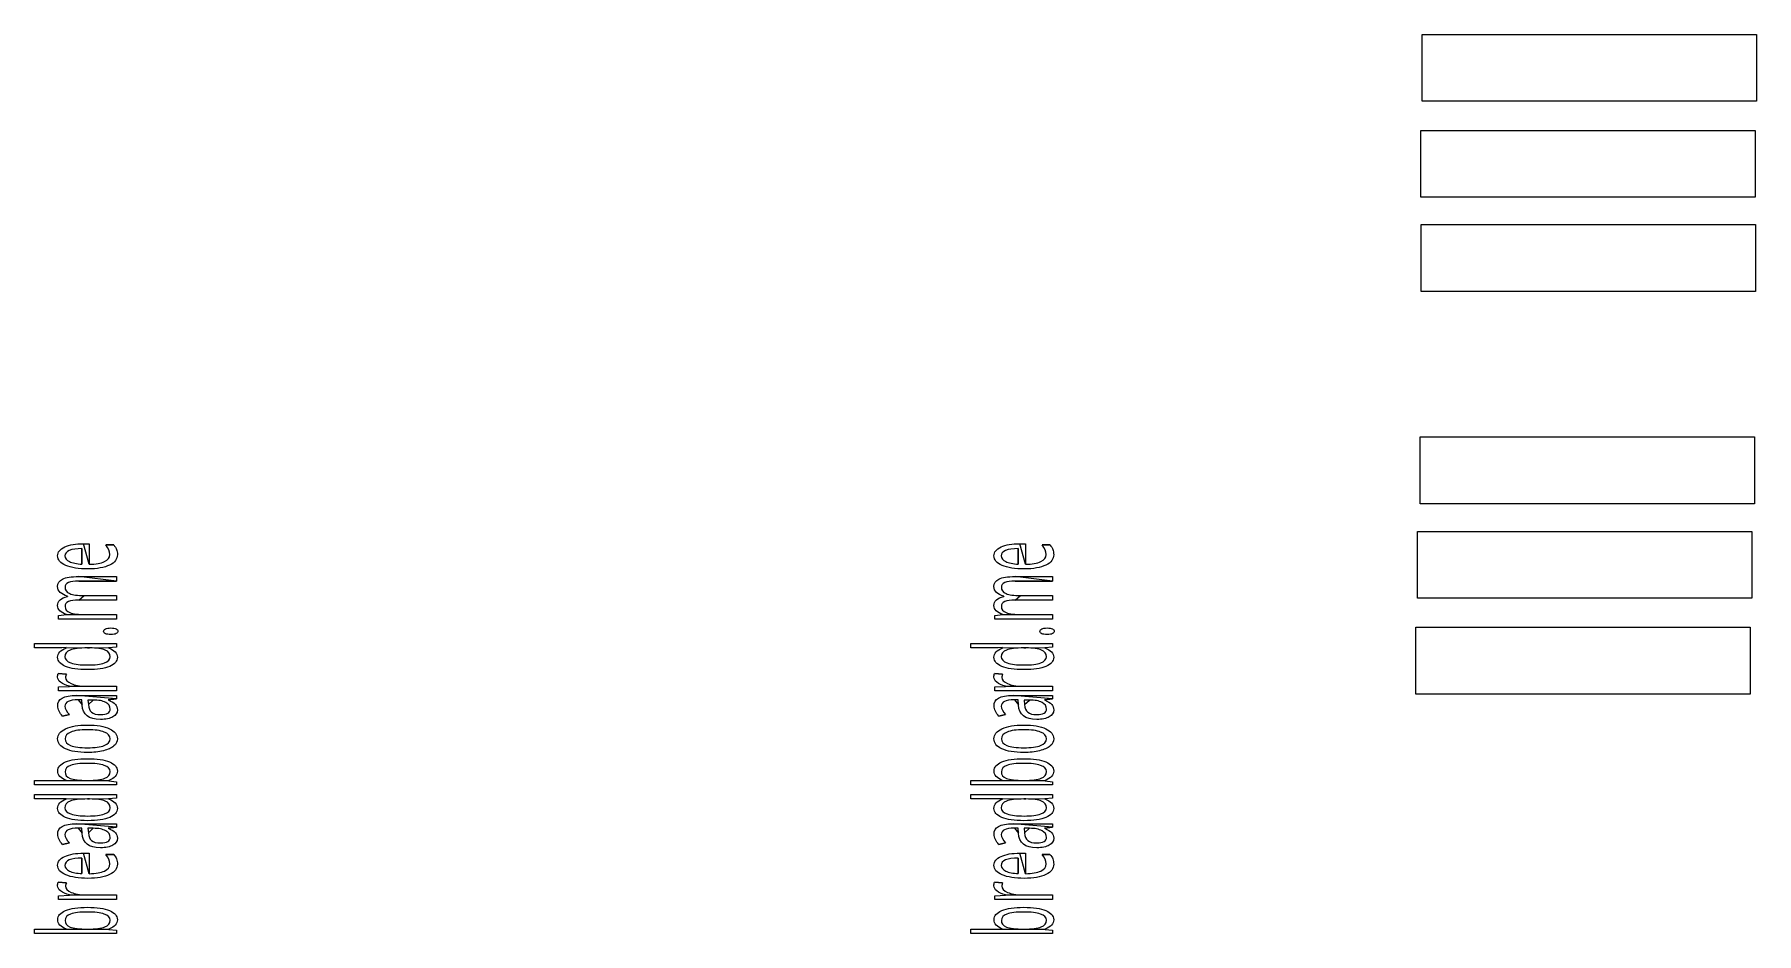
# Model space of a CAD drawing. Extents: x 189 to 627, y 53 to 282.
import ezdxf

# ---------------------------------------------------------------- set-up
doc = ezdxf.new("R2010")
doc.units = 0
doc.layers.get('0').update_dxf_attribs({"linetype": 'CONTINUOUS'})

msp = doc.modelspace()

# ---------------------------------------------------------------- linework, layer by layer
at = {"color": 7}
for points in [[(541.550285, 281.721673), (626.589941, 281.721673), (626.589941, 264.713744), (541.550285, 264.713744), (541.550285, 281.721673)], [(541.189488, 257.319604), (626.229072, 257.319604), (626.229072, 240.31169), (541.189488, 240.31169), (541.189488, 257.319604)], [(541.296404, 233.360302), (626.335916, 233.360302), (626.335916, 216.352401), (541.296404, 216.352401), (541.296404, 233.360302)], [(541.027974, 179.32846), (626.067414, 179.32846), (626.067414, 162.320573), (541.027974, 162.320573), (541.027974, 179.32846)], [(540.325435, 155.304774), (625.364875, 155.304774), (625.364875, 138.296886), (540.325435, 138.296886), (540.325435, 155.304774)], [(196.394745, 149.083834), (196.394745, 149.083834)], [(200.732319, 146.988631), (200.732319, 150.950859)], [(201.133932, 152.181701), (202.539623, 152.181701), (202.539623, 146.960964)], [(206.810259, 151.856702), (208.791614, 151.856702)], [(209.742129, 149.395003), (209.742129, 149.395003)], [(434.505177, 149.083834), (434.505177, 149.083834)], [(438.842751, 146.988631), (438.842751, 150.950859)], [(439.244364, 152.181701), (440.650055, 152.181701), (440.650055, 146.960964)], [(444.920691, 151.856702), (446.902046, 151.856702)], [(447.852561, 149.395003), (447.852561, 149.395003)], [(199.902292, 143.828522), (209.474378, 143.828522), (209.474378, 142.680652), (209.474378, 142.680652)], [(209.474378, 142.680652), (199.929067, 142.680652)], [(438.012724, 143.828522), (447.58481, 143.828522), (447.58481, 142.680652), (447.58481, 142.680652)], [(447.58481, 142.680652), (438.039499, 142.680652)], [(197.023959, 138.759927), (197.023959, 138.815246)], [(201.281195, 138.995026), (209.474365, 138.995026), (209.474365, 137.847156), (199.929054, 137.847156)], [(435.134391, 138.759927), (435.134391, 138.815246)], [(439.391627, 138.995026), (447.584797, 138.995026), (447.584797, 137.847156), (438.039486, 137.847156)], [(201.776533, 134.168445), (209.474365, 134.168445), (209.474365, 133.020574), (194.801628, 133.020574), (194.801628, 133.954083), (196.809758, 134.140785), (196.809758, 134.196104)], [(439.886965, 134.168445), (447.584797, 134.168445), (447.584797, 133.020574), (432.91206, 133.020574), (432.91206, 133.954083), (434.92019, 134.140785), (434.92019, 134.196104)], [(208.0553, 129.085992), (208.0553, 129.085992)], [(446.165732, 129.085992), (446.165732, 129.085992)], [(539.961638, 130.935264), (625.001078, 130.935264), (625.001078, 113.927377), (539.961638, 113.927377), (539.961638, 130.935264)], [(196.702672, 125.656209), (196.702672, 125.746103), (195.645056, 125.697699), (194.614216, 125.670039), (188.643377, 125.670039), (188.643377, 126.81791), (209.474378, 126.81791), (209.474378, 125.8844), (207.506411, 125.732273)], [(202.646723, 125.670053), (202.178159, 125.670053)], [(207.506411, 125.732273), (207.506411, 125.670046)], [(207.881262, 123.436539), (207.881262, 123.436539)], [(434.813104, 125.656209), (434.813104, 125.746103), (433.755488, 125.697699), (432.724648, 125.670039), (426.753809, 125.670039), (426.753809, 126.81791), (447.58481, 126.81791), (447.58481, 125.8844), (445.616843, 125.732273)], [(440.757155, 125.670053), (440.288591, 125.670053)], [(445.616843, 125.732273), (445.616843, 125.670046)], [(445.991694, 123.436539), (445.991694, 123.436539)], [(194.533891, 118.25037), (194.533891, 118.25037)], [(194.694542, 119.156219), (196.756222, 118.997177)], [(432.644323, 118.25037), (432.644323, 118.25037)], [(432.804974, 119.156219), (434.866654, 118.997177)], [(201.602509, 115.940799), (209.474378, 115.940799), (209.474378, 114.792928), (194.801642, 114.792928), (194.801642, 115.740267), (197.519311, 115.87165), (197.519311, 115.926969)], [(439.712941, 115.940799), (447.58481, 115.940799), (447.58481, 114.792928), (432.912074, 114.792928), (432.912074, 115.740267), (435.629743, 115.87165), (435.629743, 115.926969)], [(199.460503, 113.575909), (209.474378, 113.575909), (209.474378, 112.725378), (209.474378, 112.725378)], [(200.759094, 111.169522), (200.678769, 112.455691), (199.768417, 112.455691)], [(203.583864, 112.428038), (202.258498, 112.428038), (202.352211, 111.280167)], [(209.474378, 112.725378), (207.385923, 112.49718), (207.385923, 112.441861)], [(207.908037, 110.13229), (207.908037, 110.13229)], [(437.570935, 113.575909), (447.58481, 113.575909), (447.58481, 112.725378), (447.58481, 112.725378)], [(438.869526, 111.169522), (438.789201, 112.455691), (437.878849, 112.455691)], [(441.694296, 112.428038), (440.36893, 112.428038), (440.462643, 111.280167)], [(447.58481, 112.725378), (445.496355, 112.49718), (445.496355, 112.441861)], [(446.018469, 110.13229), (446.018469, 110.13229)], [(197.519311, 108.700916), (195.819094, 108.348257)], [(202.124623, 106.052516), (202.124623, 106.052516)], [(435.629743, 108.700916), (433.929526, 108.348257)], [(440.235055, 106.052516), (440.235055, 106.052516)], [(202.124636, 100.278595), (202.124636, 100.278595)], [(440.235068, 100.278595), (440.235068, 100.278595)], [(207.586736, 91.980729), (207.586736, 91.89775), (209.474378, 91.655729), (209.474378, 90.832858), (188.643377, 90.832858), (188.643377, 91.980729), (193.703864, 91.980729)], [(194.560666, 94.359448), (194.560666, 94.359448)], [(196.421533, 94.193491), (196.421533, 94.193491)], [(196.756222, 91.92541), (196.756222, 91.980729)], [(445.697168, 91.980729), (445.697168, 91.89775), (447.58481, 91.655729), (447.58481, 90.832858), (426.753809, 90.832858), (426.753809, 91.980729), (431.814296, 91.980729)], [(432.671098, 94.359448), (432.671098, 94.359448)], [(434.531965, 94.193491), (434.531965, 94.193491)], [(434.866654, 91.92541), (434.866654, 91.980729)], [(196.702672, 87.237119), (196.702672, 87.327012), (195.645056, 87.278608), (194.614216, 87.250948), (188.643377, 87.250948), (188.643377, 88.398819), (209.474378, 88.398819), (209.474378, 87.46531), (207.506411, 87.313182)], [(434.813104, 87.237119), (434.813104, 87.327012), (433.755488, 87.278608), (432.724648, 87.250948), (426.753809, 87.250948), (426.753809, 88.398819), (447.58481, 88.398819), (447.58481, 87.46531), (445.616843, 87.313182)], [(202.646723, 87.250962), (202.178159, 87.250962)], [(207.506411, 87.313182), (207.506411, 87.250955)], [(207.881262, 85.017448), (207.881262, 85.017448)], [(440.757155, 87.250962), (440.288591, 87.250962)], [(445.616843, 87.313182), (445.616843, 87.250955)], [(445.991694, 85.017448), (445.991694, 85.017448)], [(199.460503, 80.93766), (209.474378, 80.93766), (209.474378, 80.08713), (209.474378, 80.08713)], [(200.759094, 78.531274), (200.678769, 79.817442), (199.768417, 79.817442)], [(203.583864, 79.78979), (202.258498, 79.78979), (202.352211, 78.641919)], [(209.474378, 80.08713), (207.385923, 79.858932), (207.385923, 79.803612)], [(437.570935, 80.93766), (447.58481, 80.93766), (447.58481, 80.08713), (447.58481, 80.08713)], [(438.869526, 78.531274), (438.789201, 79.817442), (437.878849, 79.817442)], [(441.694296, 79.78979), (440.36893, 79.78979), (440.462643, 78.641919)], [(447.58481, 80.08713), (445.496355, 79.858932), (445.496355, 79.803612)], [(197.519311, 76.062668), (195.819094, 75.710009)], [(207.908037, 77.494041), (207.908037, 77.494041)], [(435.629743, 76.062668), (433.929526, 75.710009)], [(446.018469, 77.494041), (446.018469, 77.494041)], [(196.394745, 70.371719), (196.394745, 70.371719)], [(200.732319, 68.276516), (200.732319, 72.238744)], [(201.133932, 73.469586), (202.539623, 73.469586), (202.539623, 68.24885)], [(206.810259, 73.144587), (208.791614, 73.144587)], [(209.742129, 70.682889), (209.742129, 70.682889)], [(434.505177, 70.371719), (434.505177, 70.371719)], [(438.842751, 68.276516), (438.842751, 72.238744)], [(439.244364, 73.469586), (440.650055, 73.469586), (440.650055, 68.24885)], [(444.920691, 73.144587), (446.902046, 73.144587)], [(447.852561, 70.682889), (447.852561, 70.682889)], [(194.694542, 66.063747), (196.756222, 65.904704)], [(432.804974, 66.063747), (434.866654, 65.904704)], [(194.533891, 65.157897), (194.533891, 65.157897)], [(201.602509, 62.848326), (209.474378, 62.848326), (209.474378, 61.700455), (194.801642, 61.700455), (194.801642, 62.647794), (197.519311, 62.779177), (197.519311, 62.834496)], [(432.644323, 65.157897), (432.644323, 65.157897)], [(439.712941, 62.848326), (447.58481, 62.848326), (447.58481, 61.700455), (432.912074, 61.700455), (432.912074, 62.647794), (435.629743, 62.779177), (435.629743, 62.834496)], [(207.586736, 54.170148), (207.586736, 54.087169), (209.474378, 53.845148), (209.474378, 53.022277), (188.643377, 53.022277), (188.643377, 54.170148), (193.703864, 54.170148)], [(194.560666, 56.548867), (194.560666, 56.548867)], [(196.421533, 56.38291), (196.421533, 56.38291)], [(196.756222, 54.114829), (196.756222, 54.170148)], [(445.697168, 54.170148), (445.697168, 54.087169), (447.58481, 53.845148), (447.58481, 53.022277), (426.753809, 53.022277), (426.753809, 54.170148), (431.814296, 54.170148)], [(432.671098, 56.548867), (432.671098, 56.548867)], [(434.531965, 56.38291), (434.531965, 56.38291)], [(434.866654, 54.114829), (434.866654, 54.170148)]]:
    msp.add_lwpolyline(points, close=True, dxfattribs=at)
for points in [[(194.533878, 149.097663), (194.533878, 150.047305), (195.138553, 150.798725), (196.347889, 151.351915)], [(196.622333, 146.673997), (195.23003, 147.275592), (194.533878, 148.083478), (194.533878, 149.097663)], [(196.347889, 151.351915), (197.557225, 151.905106), (199.152577, 152.181701), (201.133932, 152.181701)], [(197.512604, 150.466817), (196.76736, 150.14412), (196.394745, 149.683126), (196.394745, 149.083834)], [(196.394745, 149.083834), (196.394745, 148.475324), (196.778551, 147.990127), (197.5461, 147.628251)], [(200.732319, 150.950859), (199.331086, 150.950859), (198.257848, 150.789514), (197.512604, 150.466817)], [(206.462183, 147.635166), (207.35469, 148.061586), (207.800937, 148.662026), (207.800937, 149.436493)], [(207.800937, 149.436493), (207.800937, 150.252449), (207.470706, 151.059187), (206.810259, 151.856702)], [(209.742129, 149.395003), (209.742129, 148.274792), (209.081668, 147.390842), (207.760761, 146.743146)], [(208.791614, 151.856702), (209.13076, 151.451026), (209.373972, 151.06725), (209.521235, 150.705374)], [(209.521235, 150.705374), (209.668498, 150.343497), (209.742129, 149.906705), (209.742129, 149.395003)], [(432.64431, 149.097663), (432.64431, 150.047305), (433.248985, 150.798725), (434.458321, 151.351915)], [(434.732765, 146.673997), (433.340462, 147.275592), (432.64431, 148.083478), (432.64431, 149.097663)], [(434.458321, 151.351915), (435.667657, 151.905106), (437.263009, 152.181701), (439.244364, 152.181701)], [(435.623036, 150.466817), (434.877792, 150.14412), (434.505177, 149.683126), (434.505177, 149.083834)], [(434.505177, 149.083834), (434.505177, 148.475324), (434.888983, 147.990127), (435.656532, 147.628251)], [(438.842751, 150.950859), (437.441518, 150.950859), (436.36828, 150.789514), (435.623036, 150.466817)], [(444.572615, 147.635166), (445.465122, 148.061586), (445.911369, 148.662026), (445.911369, 149.436493)], [(445.911369, 149.436493), (445.911369, 150.252449), (445.581138, 151.059187), (444.920691, 151.856702)], [(447.852561, 149.395003), (447.852561, 148.274792), (447.1921, 147.390842), (445.871193, 146.743146)], [(446.902046, 151.856702), (447.241192, 151.451026), (447.484404, 151.06725), (447.631667, 150.705374)], [(447.631667, 150.705374), (447.77893, 150.343497), (447.852561, 149.906705), (447.852561, 149.395003)], [(202.258484, 145.771605), (199.893349, 145.771605), (198.014636, 146.072402), (196.622333, 146.673997)], [(197.5461, 147.628251), (198.313648, 147.266374), (199.37572, 147.053167), (200.732319, 146.988631)], [(207.760761, 146.743146), (206.439853, 146.095449), (204.605761, 145.771605), (202.258484, 145.771605)], [(202.539623, 146.960964), (204.262156, 146.984012), (205.569677, 147.208745), (206.462183, 147.635166)], [(440.368916, 145.771605), (438.003781, 145.771605), (436.125068, 146.072402), (434.732765, 146.673997)], [(435.656532, 147.628251), (436.42408, 147.266374), (437.486152, 147.053167), (438.842751, 146.988631)], [(445.871193, 146.743146), (444.550285, 146.095449), (442.716193, 145.771605), (440.368916, 145.771605)], [(440.650055, 146.960964), (442.372588, 146.984012), (443.680109, 147.208745), (444.572615, 147.635166)], [(194.533891, 141.263115), (194.533891, 142.12056), (194.960057, 142.762489), (195.812401, 143.18891)], [(195.203268, 139.797159), (194.757021, 140.225882), (194.533891, 140.714536), (194.533891, 141.263115)], [(195.812401, 143.18891), (196.664745, 143.615316), (198.028037, 143.828522), (199.902292, 143.828522)], [(197.298417, 142.293418), (196.713823, 142.035265), (196.421533, 141.634202), (196.421533, 141.090229)], [(196.421533, 141.090229), (196.421533, 140.375693), (196.818701, 139.847859), (197.613024, 139.506727)], [(199.929067, 142.680652), (198.759894, 142.680652), (197.88301, 142.551572), (197.298417, 142.293418)], [(432.644323, 141.263115), (432.644323, 142.12056), (433.070489, 142.762489), (433.922833, 143.18891)], [(433.3137, 139.797159), (432.867453, 140.225882), (432.644323, 140.714536), (432.644323, 141.263115)], [(433.922833, 143.18891), (434.775177, 143.615316), (436.138469, 143.828522), (438.012724, 143.828522)], [(435.408849, 142.293418), (434.824255, 142.035265), (434.531965, 141.634202), (434.531965, 141.090229)], [(434.531965, 141.090229), (434.531965, 140.375693), (434.929133, 139.847859), (435.723456, 139.506727)], [(438.039499, 142.680652), (436.870326, 142.680652), (435.993442, 142.551572), (435.408849, 142.293418)], [(194.533878, 136.436526), (194.533878, 137.621274), (195.363905, 138.395741), (197.023959, 138.759927)], [(195.136317, 135.112326), (194.734691, 135.506475), (194.533878, 135.947872), (194.533878, 136.436526)], [(197.023959, 138.815246), (196.256412, 139.041134), (195.649515, 139.368437), (195.203268, 139.797159)], [(197.298403, 137.459922), (196.71381, 137.201769), (196.42152, 136.798403), (196.42152, 136.249825)], [(196.42152, 136.249825), (196.42152, 135.530677), (196.838769, 135.003991), (197.673254, 134.669774)], [(199.929054, 137.847156), (198.75988, 137.847156), (197.882997, 137.718076), (197.298403, 137.459922)], [(197.613024, 139.506727), (198.407346, 139.165595), (199.63007, 138.995026), (201.281195, 138.995026)], [(432.64431, 136.436526), (432.64431, 137.621274), (433.474337, 138.395741), (435.134391, 138.759927)], [(433.246749, 135.112326), (432.845123, 135.506475), (432.64431, 135.947872), (432.64431, 136.436526)], [(435.134391, 138.815246), (434.366844, 139.041134), (433.759947, 139.368437), (433.3137, 139.797159)], [(435.408835, 137.459922), (434.824242, 137.201769), (434.531952, 136.798403), (434.531952, 136.249825)], [(434.531952, 136.249825), (434.531952, 135.530677), (434.949201, 135.003991), (435.783686, 134.669774)], [(438.039486, 137.847156), (436.870312, 137.847156), (435.993429, 137.718076), (435.408835, 137.459922)], [(435.723456, 139.506727), (436.517778, 139.165595), (437.740502, 138.995026), (439.391627, 138.995026)], [(196.809758, 134.196104), (196.095761, 134.412768), (195.537943, 134.718178), (195.136317, 135.112326)], [(197.673254, 134.669774), (198.507739, 134.335557), (199.875504, 134.168445), (201.776533, 134.168445)], [(434.92019, 134.196104), (434.206193, 134.412768), (433.648375, 134.718178), (433.246749, 135.112326)], [(435.783686, 134.669774), (436.618171, 134.335557), (437.985936, 134.168445), (439.886965, 134.168445)], [(206.234609, 129.901941), (206.234609, 130.169319), (206.388565, 130.37792), (206.696479, 130.527745)], [(206.696479, 129.296889), (206.388565, 129.437489), (206.234609, 129.639175), (206.234609, 129.901941)], [(206.696479, 130.527745), (207.004392, 130.677569), (207.457332, 130.752478), (208.055313, 130.752478)], [(208.0553, 129.085992), (207.457319, 129.085992), (207.004392, 129.156288), (206.696479, 129.296889)], [(209.440909, 129.31764), (209.159771, 129.16321), (208.697901, 129.085992), (208.0553, 129.085992)], [(208.055313, 130.752478), (208.635435, 130.752478), (209.081682, 130.676415), (209.394053, 130.524287)], [(209.394053, 130.524287), (209.706424, 130.37216), (209.862617, 130.164713), (209.862617, 129.901948)], [(209.862617, 129.901948), (209.862617, 129.666842), (209.722048, 129.47207), (209.440909, 129.31764)], [(444.345041, 129.901941), (444.345041, 130.169319), (444.498997, 130.37792), (444.806911, 130.527745)], [(444.806911, 129.296889), (444.498997, 129.437489), (444.345041, 129.639175), (444.345041, 129.901941)], [(444.806911, 130.527745), (445.114824, 130.677569), (445.567764, 130.752478), (446.165745, 130.752478)], [(446.165732, 129.085992), (445.567751, 129.085992), (445.114824, 129.156288), (444.806911, 129.296889)], [(447.551341, 129.31764), (447.270203, 129.16321), (446.808333, 129.085992), (446.165732, 129.085992)], [(446.165745, 130.752478), (446.745867, 130.752478), (447.192114, 130.676415), (447.504485, 130.524287)], [(447.504485, 130.524287), (447.816856, 130.37216), (447.973049, 130.164713), (447.973049, 129.901948)], [(447.973049, 129.901948), (447.973049, 129.666842), (447.83248, 129.47207), (447.551341, 129.31764)], [(194.533891, 123.291319), (194.533891, 124.319334), (195.256818, 125.107631), (196.702672, 125.656209)], [(196.542021, 120.981748), (195.203268, 121.534939), (194.533891, 122.304794), (194.533891, 123.291319)], [(197.726818, 125.13415), (196.838783, 124.776878), (196.394758, 124.206401), (196.394758, 123.422716)], [(196.394758, 123.422716), (196.394758, 122.74967), (196.901249, 122.234511), (197.914243, 121.87724)], [(202.178159, 125.670053), (200.098634, 125.670053), (198.614853, 125.491421), (197.726818, 125.13415)], [(206.642902, 125.141065), (205.817333, 125.493724), (204.485273, 125.670053), (202.646723, 125.670053)], [(206.448796, 121.873782), (207.403769, 122.228744), (207.881262, 122.749663), (207.881262, 123.436539)], [(207.881262, 123.436539), (207.881262, 124.220223), (207.468471, 124.788405), (206.642902, 125.141065)], [(207.506411, 125.670046), (208.996885, 125.139903), (209.742129, 124.346994), (209.742129, 123.291319)], [(209.742129, 123.291319), (209.742129, 122.300188), (209.08614, 121.529179), (207.774162, 120.978291)], [(432.644323, 123.291319), (432.644323, 124.319334), (433.36725, 125.107631), (434.813104, 125.656209)], [(434.652453, 120.981748), (433.3137, 121.534939), (432.644323, 122.304794), (432.644323, 123.291319)], [(435.83725, 125.13415), (434.949215, 124.776878), (434.50519, 124.206401), (434.50519, 123.422716)], [(434.50519, 123.422716), (434.50519, 122.74967), (435.011681, 122.234511), (436.024675, 121.87724)], [(440.288591, 125.670053), (438.209066, 125.670053), (436.725285, 125.491421), (435.83725, 125.13415)], [(444.753334, 125.141065), (443.927765, 125.493724), (442.595705, 125.670053), (440.757155, 125.670053)], [(444.559228, 121.873782), (445.514201, 122.228744), (445.991694, 122.749663), (445.991694, 123.436539)], [(445.991694, 123.436539), (445.991694, 124.220223), (445.578903, 124.788405), (444.753334, 125.141065)], [(445.616843, 125.670046), (447.107317, 125.139903), (447.852561, 124.346994), (447.852561, 123.291319)], [(447.852561, 123.291319), (447.852561, 122.300188), (447.196572, 121.529179), (445.884594, 120.978291)], [(194.533891, 118.25037), (194.533891, 118.586896), (194.587441, 118.888842), (194.694542, 119.156219)], [(195.310368, 116.943457), (194.792712, 117.339908), (194.533891, 117.775545), (194.533891, 118.25037)], [(202.178173, 120.151962), (199.759487, 120.151962), (197.880775, 120.428558), (196.542021, 120.981748)], [(196.756222, 118.997177), (196.622346, 118.683705), (196.555409, 118.407109), (196.555409, 118.167391)], [(197.914243, 121.87724), (198.927238, 121.519968), (200.357468, 121.341336), (202.204948, 121.341336)], [(207.774162, 120.978291), (206.462183, 120.427403), (204.596858, 120.151962), (202.178173, 120.151962)], [(202.204948, 121.341336), (204.079202, 121.341336), (205.493823, 121.518821), (206.448796, 121.873782)], [(432.644323, 118.25037), (432.644323, 118.586896), (432.697873, 118.888842), (432.804974, 119.156219)], [(433.4208, 116.943457), (432.903144, 117.339908), (432.644323, 117.775545), (432.644323, 118.25037)], [(440.288605, 120.151962), (437.869919, 120.151962), (435.991207, 120.428558), (434.652453, 120.981748)], [(434.866654, 118.997177), (434.732778, 118.683705), (434.665841, 118.407109), (434.665841, 118.167391)], [(436.024675, 121.87724), (437.03767, 121.519968), (438.4679, 121.341336), (440.31538, 121.341336)], [(445.884594, 120.978291), (444.572615, 120.427403), (442.70729, 120.151962), (440.288605, 120.151962)], [(440.31538, 121.341336), (442.189634, 121.341336), (443.604255, 121.518821), (444.559228, 121.873782)], [(197.519311, 115.926969), (196.564338, 116.208176), (195.828024, 116.547006), (195.310368, 116.943457)], [(196.555409, 118.167391), (196.555409, 117.554269), (197.03736, 117.029893), (198.001262, 116.594255)], [(198.001262, 116.594255), (198.965165, 116.158617), (200.165585, 115.940799), (201.602509, 115.940799)], [(435.629743, 115.926969), (434.67477, 116.208176), (433.938456, 116.547006), (433.4208, 116.943457)], [(434.665841, 118.167391), (434.665841, 117.554269), (435.147792, 117.029893), (436.111694, 116.594255)], [(436.111694, 116.594255), (437.075597, 116.158617), (438.276017, 115.940799), (439.712941, 115.940799)], [(194.560666, 110.913679), (194.560666, 111.817226), (194.948905, 112.486815), (195.725382, 112.922452)], [(194.895355, 109.575649), (194.672225, 110.020504), (194.560666, 110.466514), (194.560666, 110.913679)], [(195.819094, 108.348257), (195.426398, 108.721661), (195.118485, 109.130794), (194.895355, 109.575649)], [(195.725382, 112.922452), (196.501859, 113.35809), (197.746899, 113.575909), (199.460503, 113.575909)], [(197.218092, 112.071915), (196.669203, 111.816064), (196.394758, 111.406931), (196.394758, 110.844523)], [(196.394758, 110.844523), (196.394758, 110.212966), (196.769609, 109.49843), (197.519311, 108.700916)], [(199.768417, 112.455691), (198.617089, 112.455691), (197.76698, 112.327765), (197.218092, 112.071915)], [(205.417956, 107.497719), (202.454853, 107.497719), (200.901899, 108.721654), (200.759094, 111.169522)], [(202.352211, 111.280167), (202.41469, 110.367403), (202.689135, 109.709334), (203.175544, 109.305968)], [(206.770097, 111.816071), (206.011465, 112.224049), (204.949392, 112.428038), (203.583864, 112.428038)], [(207.908037, 110.13229), (207.908037, 110.846826), (207.528728, 111.408093), (206.770097, 111.816071)], [(207.278823, 109.077777), (207.698294, 109.329016), (207.908037, 109.68052), (207.908037, 110.13229)], [(207.385923, 112.441861), (208.305205, 112.063845), (208.927725, 111.686984), (209.253484, 111.311277)], [(209.742129, 109.904106), (209.742129, 109.152686), (209.367278, 108.563766), (208.617576, 108.137346)], [(209.253484, 111.311277), (209.579243, 110.935571), (209.742129, 110.466514), (209.742129, 109.904106)], [(432.671098, 110.913679), (432.671098, 111.817226), (433.059337, 112.486815), (433.835814, 112.922452)], [(433.005787, 109.575649), (432.782657, 110.020504), (432.671098, 110.466514), (432.671098, 110.913679)], [(433.929526, 108.348257), (433.53683, 108.721661), (433.228917, 109.130794), (433.005787, 109.575649)], [(433.835814, 112.922452), (434.612291, 113.35809), (435.857331, 113.575909), (437.570935, 113.575909)], [(435.328524, 112.071915), (434.779635, 111.816064), (434.50519, 111.406931), (434.50519, 110.844523)], [(434.50519, 110.844523), (434.50519, 110.212966), (434.880041, 109.49843), (435.629743, 108.700916)], [(437.878849, 112.455691), (436.727521, 112.455691), (435.877412, 112.327765), (435.328524, 112.071915)], [(443.528388, 107.497719), (440.565285, 107.497719), (439.012331, 108.721654), (438.869526, 111.169522)], [(440.462643, 111.280167), (440.525122, 110.367403), (440.799567, 109.709334), (441.285976, 109.305968)], [(444.880529, 111.816071), (444.121897, 112.224049), (443.059824, 112.428038), (441.694296, 112.428038)], [(446.018469, 110.13229), (446.018469, 110.846826), (445.63916, 111.408093), (444.880529, 111.816071)], [(445.389255, 109.077777), (445.808726, 109.329016), (446.018469, 109.68052), (446.018469, 110.13229)], [(445.496355, 112.441861), (446.415637, 112.063845), (447.038157, 111.686984), (447.363916, 111.311277)], [(447.852561, 109.904106), (447.852561, 109.152686), (447.47771, 108.563766), (446.728008, 108.137346)], [(447.363916, 111.311277), (447.689675, 110.935571), (447.852561, 110.466514), (447.852561, 109.904106)], [(194.533891, 102.588166), (194.533891, 103.648446), (195.216655, 104.490907), (196.582184, 105.115549)], [(196.582184, 105.115549), (197.947712, 105.740191), (199.795192, 106.052516), (202.124623, 106.052516)], [(202.124623, 106.052516), (204.516533, 106.052516), (206.384107, 105.741353), (207.727319, 105.119013)], [(203.175544, 109.305968), (203.661953, 108.902602), (204.418349, 108.700916), (205.444731, 108.700916)], [(208.617576, 108.137346), (207.867874, 107.710926), (206.80133, 107.497719), (205.417956, 107.497719)], [(205.444731, 108.700916), (206.247983, 108.700916), (206.859351, 108.826539), (207.278823, 109.077777)], [(207.727319, 105.119013), (209.07053, 104.496674), (209.742142, 103.636926), (209.742142, 102.539762)], [(432.644323, 102.588166), (432.644323, 103.648446), (433.327087, 104.490907), (434.692616, 105.115549)], [(434.692616, 105.115549), (436.058144, 105.740191), (437.905624, 106.052516), (440.235055, 106.052516)], [(440.235055, 106.052516), (442.626965, 106.052516), (444.494539, 105.741353), (445.837751, 105.119013)], [(441.285976, 109.305968), (441.772385, 108.902602), (442.528781, 108.700916), (443.555163, 108.700916)], [(446.728008, 108.137346), (445.978306, 107.710926), (444.911762, 107.497719), (443.528388, 107.497719)], [(443.555163, 108.700916), (444.358415, 108.700916), (444.969783, 108.826539), (445.389255, 109.077777)], [(445.837751, 105.119013), (447.180962, 104.496674), (447.852574, 103.636926), (447.852574, 102.539762)], [(196.535327, 100.01583), (195.201032, 100.633557), (194.533891, 101.491002), (194.533891, 102.588166)], [(197.874108, 104.278855), (196.905747, 103.889319), (196.42156, 103.314229), (196.42156, 102.553592)], [(196.42156, 102.553592), (196.42156, 101.802172), (196.899053, 101.235152), (197.854026, 100.852531)], [(197.854026, 100.852531), (198.808999, 100.469909), (200.232536, 100.278595), (202.124636, 100.278595)], [(202.124636, 104.863163), (200.259311, 104.863163), (198.842468, 104.668391), (197.874108, 104.278855)], [(206.41534, 104.278855), (205.43805, 104.668391), (204.00782, 104.863163), (202.124636, 104.863163)], [(202.124636, 100.278595), (203.998891, 100.278595), (205.426899, 100.472212), (206.408647, 100.859445)], [(208.818403, 100.734978), (208.202576, 100.209446), (207.318999, 99.803771), (206.167671, 99.517958)], [(206.408647, 100.859445), (207.390395, 101.246679), (207.881275, 101.816002), (207.881275, 102.567422)], [(207.881275, 102.567422), (207.881275, 103.318841), (207.39263, 103.889319), (206.41534, 104.278855)], [(209.742142, 102.539762), (209.742142, 101.862104), (209.434229, 101.260509), (208.818403, 100.734978)], [(434.645759, 100.01583), (433.311464, 100.633557), (432.644323, 101.491002), (432.644323, 102.588166)], [(435.98454, 104.278855), (435.016179, 103.889319), (434.531992, 103.314229), (434.531992, 102.553592)], [(434.531992, 102.553592), (434.531992, 101.802172), (435.009485, 101.235152), (435.964458, 100.852531)], [(435.964458, 100.852531), (436.919431, 100.469909), (438.342968, 100.278595), (440.235068, 100.278595)], [(440.235068, 104.863163), (438.369743, 104.863163), (436.9529, 104.668391), (435.98454, 104.278855)], [(444.525772, 104.278855), (443.548482, 104.668391), (442.118252, 104.863163), (440.235068, 104.863163)], [(440.235068, 100.278595), (442.109323, 100.278595), (443.537331, 100.472212), (444.519079, 100.859445)], [(446.928835, 100.734978), (446.313008, 100.209446), (445.429431, 99.803771), (444.278103, 99.517958)], [(444.519079, 100.859445), (445.500827, 101.246679), (445.991707, 101.816002), (445.991707, 102.567422)], [(445.991707, 102.567422), (445.991707, 103.318841), (445.503062, 103.889319), (444.525772, 104.278855)], [(447.852574, 102.539762), (447.852574, 101.862104), (447.544661, 101.260509), (446.928835, 100.734978)], [(194.560666, 94.359448), (194.560666, 95.355192), (195.218891, 96.128504), (196.535327, 96.679392)], [(202.124636, 99.089235), (199.732726, 99.089235), (197.869623, 99.398102), (196.535327, 100.01583)], [(196.535327, 96.679392), (197.851764, 97.23028), (199.714867, 97.50572), (202.124623, 97.50572)], [(202.124623, 97.50572), (204.534379, 97.50572), (206.406397, 97.22797), (207.740693, 96.672477)], [(206.167671, 99.517958), (205.016343, 99.232145), (203.66866, 99.089235), (202.124636, 99.089235)], [(207.740693, 96.672477), (209.074988, 96.116983), (209.742129, 95.345974), (209.742129, 94.359448)], [(432.671098, 94.359448), (432.671098, 95.355192), (433.329323, 96.128504), (434.645759, 96.679392)], [(440.235068, 99.089235), (437.843158, 99.089235), (435.980055, 99.398102), (434.645759, 100.01583)], [(434.645759, 96.679392), (435.962196, 97.23028), (437.825299, 97.50572), (440.235055, 97.50572)], [(440.235055, 97.50572), (442.644811, 97.50572), (444.516829, 97.22797), (445.851125, 96.672477)], [(444.278103, 99.517958), (443.126775, 99.232145), (441.779092, 99.089235), (440.235068, 99.089235)], [(445.851125, 96.672477), (447.18542, 96.116983), (447.852561, 95.345974), (447.852561, 94.359448)], [(193.703864, 91.980729), (194.837346, 91.980729), (195.854799, 91.962287), (196.756222, 91.92541)], [(196.756222, 91.980729), (195.292523, 92.515477), (194.560666, 93.308386), (194.560666, 94.359448)], [(197.827224, 95.797744), (196.890097, 95.452), (196.421533, 94.917251), (196.421533, 94.193491)], [(196.421533, 94.193491), (196.421533, 93.409807), (196.856615, 92.845096), (197.726804, 92.499352)], [(197.726804, 92.499352), (198.596994, 92.153608), (200.062929, 91.980735), (202.124609, 91.980735)], [(202.097847, 96.31636), (200.187888, 96.31636), (198.764352, 96.143488), (197.827224, 95.797744)], [(206.388538, 95.797744), (205.393403, 96.143488), (203.963173, 96.31636), (202.097847, 96.31636)], [(202.124609, 91.980735), (204.186289, 91.980735), (205.661154, 92.15822), (206.549189, 92.513182)], [(207.881248, 94.221151), (207.881248, 94.926469), (207.383674, 95.452), (206.388538, 95.797744)], [(206.549189, 92.513182), (207.437224, 92.868143), (207.881248, 93.437466), (207.881248, 94.221151)], [(209.213321, 93.007589), (208.860787, 92.599611), (208.318592, 92.257324), (207.586736, 91.980729)], [(209.742129, 94.359448), (209.742129, 93.866189), (209.565855, 93.415567), (209.213321, 93.007589)], [(431.814296, 91.980729), (432.947778, 91.980729), (433.965231, 91.962287), (434.866654, 91.92541)], [(434.866654, 91.980729), (433.402955, 92.515477), (432.671098, 93.308386), (432.671098, 94.359448)], [(435.937656, 95.797744), (435.000529, 95.452), (434.531965, 94.917251), (434.531965, 94.193491)], [(434.531965, 94.193491), (434.531965, 93.409807), (434.967047, 92.845096), (435.837236, 92.499352)], [(435.837236, 92.499352), (436.707426, 92.153608), (438.173361, 91.980735), (440.235041, 91.980735)], [(440.208279, 96.31636), (438.29832, 96.31636), (436.874784, 96.143488), (435.937656, 95.797744)], [(444.49897, 95.797744), (443.503835, 96.143488), (442.073605, 96.31636), (440.208279, 96.31636)], [(440.235041, 91.980735), (442.296721, 91.980735), (443.771586, 92.15822), (444.659621, 92.513182)], [(445.99168, 94.221151), (445.99168, 94.926469), (445.494106, 95.452), (444.49897, 95.797744)], [(444.659621, 92.513182), (445.547656, 92.868143), (445.99168, 93.437466), (445.99168, 94.221151)], [(447.323753, 93.007589), (446.971219, 92.599611), (446.429024, 92.257324), (445.697168, 91.980729)], [(447.852561, 94.359448), (447.852561, 93.866189), (447.676287, 93.415567), (447.323753, 93.007589)], [(194.533891, 84.872229), (194.533891, 85.900244), (195.256818, 86.68854), (196.702672, 87.237119)], [(196.542021, 82.562658), (195.203268, 83.115848), (194.533891, 83.885703), (194.533891, 84.872229)], [(197.726818, 86.715059), (196.838783, 86.357788), (196.394758, 85.78731), (196.394758, 85.003625)], [(196.394758, 85.003625), (196.394758, 84.330579), (196.901249, 83.81542), (197.914243, 83.458149)], [(202.178159, 87.250962), (200.098634, 87.250962), (198.614853, 87.07233), (197.726818, 86.715059)], [(197.914243, 83.458149), (198.927238, 83.100878), (200.357468, 82.922245), (202.204948, 82.922245)], [(202.204948, 82.922245), (204.079202, 82.922245), (205.493823, 83.09973), (206.448796, 83.454692)], [(206.642902, 86.721974), (205.817333, 87.074633), (204.485273, 87.250962), (202.646723, 87.250962)], [(206.448796, 83.454692), (207.403769, 83.809653), (207.881262, 84.330572), (207.881262, 85.017448)], [(207.881262, 85.017448), (207.881262, 85.801133), (207.468471, 86.369315), (206.642902, 86.721974)], [(207.506411, 87.250955), (208.996885, 86.720812), (209.742129, 85.927903), (209.742129, 84.872229)], [(209.742129, 84.872229), (209.742129, 83.881098), (209.08614, 83.110088), (207.774162, 82.5592)], [(432.644323, 84.872229), (432.644323, 85.900244), (433.36725, 86.68854), (434.813104, 87.237119)], [(434.652453, 82.562658), (433.3137, 83.115848), (432.644323, 83.885703), (432.644323, 84.872229)], [(435.83725, 86.715059), (434.949215, 86.357788), (434.50519, 85.78731), (434.50519, 85.003625)], [(434.50519, 85.003625), (434.50519, 84.330579), (435.011681, 83.81542), (436.024675, 83.458149)], [(440.288591, 87.250962), (438.209066, 87.250962), (436.725285, 87.07233), (435.83725, 86.715059)], [(436.024675, 83.458149), (437.03767, 83.100878), (438.4679, 82.922245), (440.31538, 82.922245)], [(440.31538, 82.922245), (442.189634, 82.922245), (443.604255, 83.09973), (444.559228, 83.454692)], [(444.753334, 86.721974), (443.927765, 87.074633), (442.595705, 87.250962), (440.757155, 87.250962)], [(444.559228, 83.454692), (445.514201, 83.809653), (445.991694, 84.330572), (445.991694, 85.017448)], [(445.991694, 85.017448), (445.991694, 85.801133), (445.578903, 86.369315), (444.753334, 86.721974)], [(445.616843, 87.250955), (447.107317, 86.720812), (447.852561, 85.927903), (447.852561, 84.872229)], [(447.852561, 84.872229), (447.852561, 83.881098), (447.196572, 83.110088), (445.884594, 82.5592)], [(194.560666, 78.27543), (194.560666, 79.178977), (194.948905, 79.848566), (195.725382, 80.284204)], [(195.725382, 80.284204), (196.501859, 80.719841), (197.746899, 80.93766), (199.460503, 80.93766)], [(197.218092, 79.433666), (196.669203, 79.177816), (196.394758, 78.768683), (196.394758, 78.206274)], [(202.178173, 81.732872), (199.759487, 81.732872), (197.880775, 82.009467), (196.542021, 82.562658)], [(199.768417, 79.817442), (198.617089, 79.817442), (197.76698, 79.689517), (197.218092, 79.433666)], [(207.774162, 82.5592), (206.462183, 82.008312), (204.596858, 81.732872), (202.178173, 81.732872)], [(206.770097, 79.177822), (206.011465, 79.585801), (204.949392, 79.78979), (203.583864, 79.78979)], [(207.908037, 77.494041), (207.908037, 78.208577), (207.528728, 78.769844), (206.770097, 79.177822)], [(207.385923, 79.803612), (208.305205, 79.425597), (208.927725, 79.048735), (209.253484, 78.673029)], [(432.671098, 78.27543), (432.671098, 79.178977), (433.059337, 79.848566), (433.835814, 80.284204)], [(433.835814, 80.284204), (434.612291, 80.719841), (435.857331, 80.93766), (437.570935, 80.93766)], [(435.328524, 79.433666), (434.779635, 79.177816), (434.50519, 78.768683), (434.50519, 78.206274)], [(440.288605, 81.732872), (437.869919, 81.732872), (435.991207, 82.009467), (434.652453, 82.562658)], [(437.878849, 79.817442), (436.727521, 79.817442), (435.877412, 79.689517), (435.328524, 79.433666)], [(445.884594, 82.5592), (444.572615, 82.008312), (442.70729, 81.732872), (440.288605, 81.732872)], [(444.880529, 79.177822), (444.121897, 79.585801), (443.059824, 79.78979), (441.694296, 79.78979)], [(446.018469, 77.494041), (446.018469, 78.208577), (445.63916, 78.769844), (444.880529, 79.177822)], [(445.496355, 79.803612), (446.415637, 79.425597), (447.038157, 79.048735), (447.363916, 78.673029)], [(194.895355, 76.9374), (194.672225, 77.382255), (194.560666, 77.828265), (194.560666, 78.27543)], [(195.819094, 75.710009), (195.426398, 76.083412), (195.118485, 76.492545), (194.895355, 76.9374)], [(196.394758, 78.206274), (196.394758, 77.574717), (196.769609, 76.860182), (197.519311, 76.062668)], [(205.417956, 74.859471), (202.454853, 74.859471), (200.901899, 76.083405), (200.759094, 78.531274)], [(202.352211, 78.641919), (202.41469, 77.729154), (202.689135, 77.071086), (203.175544, 76.66772)], [(203.175544, 76.66772), (203.661953, 76.264354), (204.418349, 76.062668), (205.444731, 76.062668)], [(208.617576, 75.499098), (207.867874, 75.072678), (206.80133, 74.859471), (205.417956, 74.859471)], [(205.444731, 76.062668), (206.247983, 76.062668), (206.859351, 76.18829), (207.278823, 76.439529)], [(207.278823, 76.439529), (207.698294, 76.690767), (207.908037, 77.042271), (207.908037, 77.494041)], [(209.742129, 77.265857), (209.742129, 76.514438), (209.367278, 75.925518), (208.617576, 75.499098)], [(209.253484, 78.673029), (209.579243, 78.297323), (209.742129, 77.828265), (209.742129, 77.265857)], [(433.005787, 76.9374), (432.782657, 77.382255), (432.671098, 77.828265), (432.671098, 78.27543)], [(433.929526, 75.710009), (433.53683, 76.083412), (433.228917, 76.492545), (433.005787, 76.9374)], [(434.50519, 78.206274), (434.50519, 77.574717), (434.880041, 76.860182), (435.629743, 76.062668)], [(443.528388, 74.859471), (440.565285, 74.859471), (439.012331, 76.083405), (438.869526, 78.531274)], [(440.462643, 78.641919), (440.525122, 77.729154), (440.799567, 77.071086), (441.285976, 76.66772)], [(441.285976, 76.66772), (441.772385, 76.264354), (442.528781, 76.062668), (443.555163, 76.062668)], [(446.728008, 75.499098), (445.978306, 75.072678), (444.911762, 74.859471), (443.528388, 74.859471)], [(443.555163, 76.062668), (444.358415, 76.062668), (444.969783, 76.18829), (445.389255, 76.439529)], [(445.389255, 76.439529), (445.808726, 76.690767), (446.018469, 77.042271), (446.018469, 77.494041)], [(447.852561, 77.265857), (447.852561, 76.514438), (447.47771, 75.925518), (446.728008, 75.499098)], [(447.363916, 78.673029), (447.689675, 78.297323), (447.852561, 77.828265), (447.852561, 77.265857)], [(194.533878, 70.385549), (194.533878, 71.33519), (195.138553, 72.08661), (196.347889, 72.6398)], [(196.622333, 67.961882), (195.23003, 68.563477), (194.533878, 69.371363), (194.533878, 70.385549)], [(196.347889, 72.6398), (197.557225, 73.192991), (199.152577, 73.469586), (201.133932, 73.469586)], [(197.512604, 71.754702), (196.76736, 71.432005), (196.394745, 70.971011), (196.394745, 70.371719)], [(196.394745, 70.371719), (196.394745, 69.763209), (196.778551, 69.278012), (197.5461, 68.916136)], [(200.732319, 72.238744), (199.331086, 72.238744), (198.257848, 72.077399), (197.512604, 71.754702)], [(206.462183, 68.923051), (207.35469, 69.349471), (207.800937, 69.949911), (207.800937, 70.724378)], [(207.800937, 70.724378), (207.800937, 71.540334), (207.470706, 72.347073), (206.810259, 73.144587)], [(209.742129, 70.682889), (209.742129, 69.562677), (209.081668, 68.678727), (207.760761, 68.031031)], [(208.791614, 73.144587), (209.13076, 72.738911), (209.373972, 72.355135), (209.521235, 71.993259)], [(209.521235, 71.993259), (209.668498, 71.631382), (209.742129, 71.19459), (209.742129, 70.682889)], [(432.64431, 70.385549), (432.64431, 71.33519), (433.248985, 72.08661), (434.458321, 72.6398)], [(434.732765, 67.961882), (433.340462, 68.563477), (432.64431, 69.371363), (432.64431, 70.385549)], [(434.458321, 72.6398), (435.667657, 73.192991), (437.263009, 73.469586), (439.244364, 73.469586)], [(435.623036, 71.754702), (434.877792, 71.432005), (434.505177, 70.971011), (434.505177, 70.371719)], [(434.505177, 70.371719), (434.505177, 69.763209), (434.888983, 69.278012), (435.656532, 68.916136)], [(438.842751, 72.238744), (437.441518, 72.238744), (436.36828, 72.077399), (435.623036, 71.754702)], [(444.572615, 68.923051), (445.465122, 69.349471), (445.911369, 69.949911), (445.911369, 70.724378)], [(445.911369, 70.724378), (445.911369, 71.540334), (445.581138, 72.347073), (444.920691, 73.144587)], [(447.852561, 70.682889), (447.852561, 69.562677), (447.1921, 68.678727), (445.871193, 68.031031)], [(446.902046, 73.144587), (447.241192, 72.738911), (447.484404, 72.355135), (447.631667, 71.993259)], [(447.631667, 71.993259), (447.77893, 71.631382), (447.852561, 71.19459), (447.852561, 70.682889)], [(194.533891, 65.157897), (194.533891, 65.494424), (194.587441, 65.796369), (194.694542, 66.063747)], [(196.756222, 65.904704), (196.622346, 65.591232), (196.555409, 65.314637), (196.555409, 65.074918)], [(202.258484, 67.05949), (199.893349, 67.05949), (198.014636, 67.360287), (196.622333, 67.961882)], [(197.5461, 68.916136), (198.313648, 68.554259), (199.37572, 68.341053), (200.732319, 68.276516)], [(207.760761, 68.031031), (206.439853, 67.383334), (204.605761, 67.05949), (202.258484, 67.05949)], [(202.539623, 68.24885), (204.262156, 68.271897), (205.569677, 68.496631), (206.462183, 68.923051)], [(432.644323, 65.157897), (432.644323, 65.494424), (432.697873, 65.796369), (432.804974, 66.063747)], [(434.866654, 65.904704), (434.732778, 65.591232), (434.665841, 65.314637), (434.665841, 65.074918)], [(440.368916, 67.05949), (438.003781, 67.05949), (436.125068, 67.360287), (434.732765, 67.961882)], [(435.656532, 68.916136), (436.42408, 68.554259), (437.486152, 68.341053), (438.842751, 68.276516)], [(445.871193, 68.031031), (444.550285, 67.383334), (442.716193, 67.05949), (440.368916, 67.05949)], [(440.650055, 68.24885), (442.372588, 68.271897), (443.680109, 68.496631), (444.572615, 68.923051)], [(195.310368, 63.850984), (194.792712, 64.247435), (194.533891, 64.683073), (194.533891, 65.157897)], [(197.519311, 62.834496), (196.564338, 63.115704), (195.828024, 63.454533), (195.310368, 63.850984)], [(196.555409, 65.074918), (196.555409, 64.461796), (197.03736, 63.93742), (198.001262, 63.501782)], [(198.001262, 63.501782), (198.965165, 63.066145), (200.165585, 62.848326), (201.602509, 62.848326)], [(433.4208, 63.850984), (432.903144, 64.247435), (432.644323, 64.683073), (432.644323, 65.157897)], [(435.629743, 62.834496), (434.67477, 63.115704), (433.938456, 63.454533), (433.4208, 63.850984)], [(434.665841, 65.074918), (434.665841, 64.461796), (435.147792, 63.93742), (436.111694, 63.501782)], [(436.111694, 63.501782), (437.075597, 63.066145), (438.276017, 62.848326), (439.712941, 62.848326)], [(194.560666, 56.548867), (194.560666, 57.544611), (195.218891, 58.317923), (196.535327, 58.868811)], [(197.827224, 57.987163), (196.890097, 57.641419), (196.421533, 57.10667), (196.421533, 56.38291)], [(196.535327, 58.868811), (197.851764, 59.419699), (199.714867, 59.695139), (202.124623, 59.695139)], [(202.097847, 58.505779), (200.187888, 58.505779), (198.764352, 58.332907), (197.827224, 57.987163)], [(206.388538, 57.987163), (205.393403, 58.332907), (203.963173, 58.505779), (202.097847, 58.505779)], [(202.124623, 59.695139), (204.534379, 59.695139), (206.406397, 59.417389), (207.740693, 58.861896)], [(207.881248, 56.41057), (207.881248, 57.115888), (207.383674, 57.641419), (206.388538, 57.987163)], [(207.740693, 58.861896), (209.074988, 58.306402), (209.742129, 57.535393), (209.742129, 56.548867)], [(432.671098, 56.548867), (432.671098, 57.544611), (433.329323, 58.317923), (434.645759, 58.868811)], [(435.937656, 57.987163), (435.000529, 57.641419), (434.531965, 57.10667), (434.531965, 56.38291)], [(434.645759, 58.868811), (435.962196, 59.419699), (437.825299, 59.695139), (440.235055, 59.695139)], [(440.208279, 58.505779), (438.29832, 58.505779), (436.874784, 58.332907), (435.937656, 57.987163)], [(444.49897, 57.987163), (443.503835, 58.332907), (442.073605, 58.505779), (440.208279, 58.505779)], [(440.235055, 59.695139), (442.644811, 59.695139), (444.516829, 59.417389), (445.851125, 58.861896)], [(445.99168, 56.41057), (445.99168, 57.115888), (445.494106, 57.641419), (444.49897, 57.987163)], [(445.851125, 58.861896), (447.18542, 58.306402), (447.852561, 57.535393), (447.852561, 56.548867)], [(193.703864, 54.170148), (194.837346, 54.170148), (195.854799, 54.151706), (196.756222, 54.114829)], [(196.756222, 54.170148), (195.292523, 54.704896), (194.560666, 55.497805), (194.560666, 56.548867)], [(196.421533, 56.38291), (196.421533, 55.599226), (196.856615, 55.034515), (197.726804, 54.688771)], [(197.726804, 54.688771), (198.596994, 54.343027), (200.062929, 54.170154), (202.124609, 54.170154)], [(202.124609, 54.170154), (204.186289, 54.170154), (205.661154, 54.347639), (206.549189, 54.7026)], [(206.549189, 54.7026), (207.437224, 55.057562), (207.881248, 55.626885), (207.881248, 56.41057)], [(209.213321, 55.197008), (208.860787, 54.78903), (208.318592, 54.446743), (207.586736, 54.170148)], [(209.742129, 56.548867), (209.742129, 56.055608), (209.565855, 55.604986), (209.213321, 55.197008)], [(431.814296, 54.170148), (432.947778, 54.170148), (433.965231, 54.151706), (434.866654, 54.114829)], [(434.866654, 54.170148), (433.402955, 54.704896), (432.671098, 55.497805), (432.671098, 56.548867)], [(434.531965, 56.38291), (434.531965, 55.599226), (434.967047, 55.034515), (435.837236, 54.688771)], [(435.837236, 54.688771), (436.707426, 54.343027), (438.173361, 54.170154), (440.235041, 54.170154)], [(440.235041, 54.170154), (442.296721, 54.170154), (443.771586, 54.347639), (444.659621, 54.7026)], [(444.659621, 54.7026), (445.547656, 55.057562), (445.99168, 55.626885), (445.99168, 56.41057)], [(447.323753, 55.197008), (446.971219, 54.78903), (446.429024, 54.446743), (445.697168, 54.170148)], [(447.852561, 56.548867), (447.852561, 56.055608), (447.676287, 55.604986), (447.323753, 55.197008)]]:
    msp.add_open_spline(points, degree=3, dxfattribs=at)

doc.saveas('drawing.dxf')
